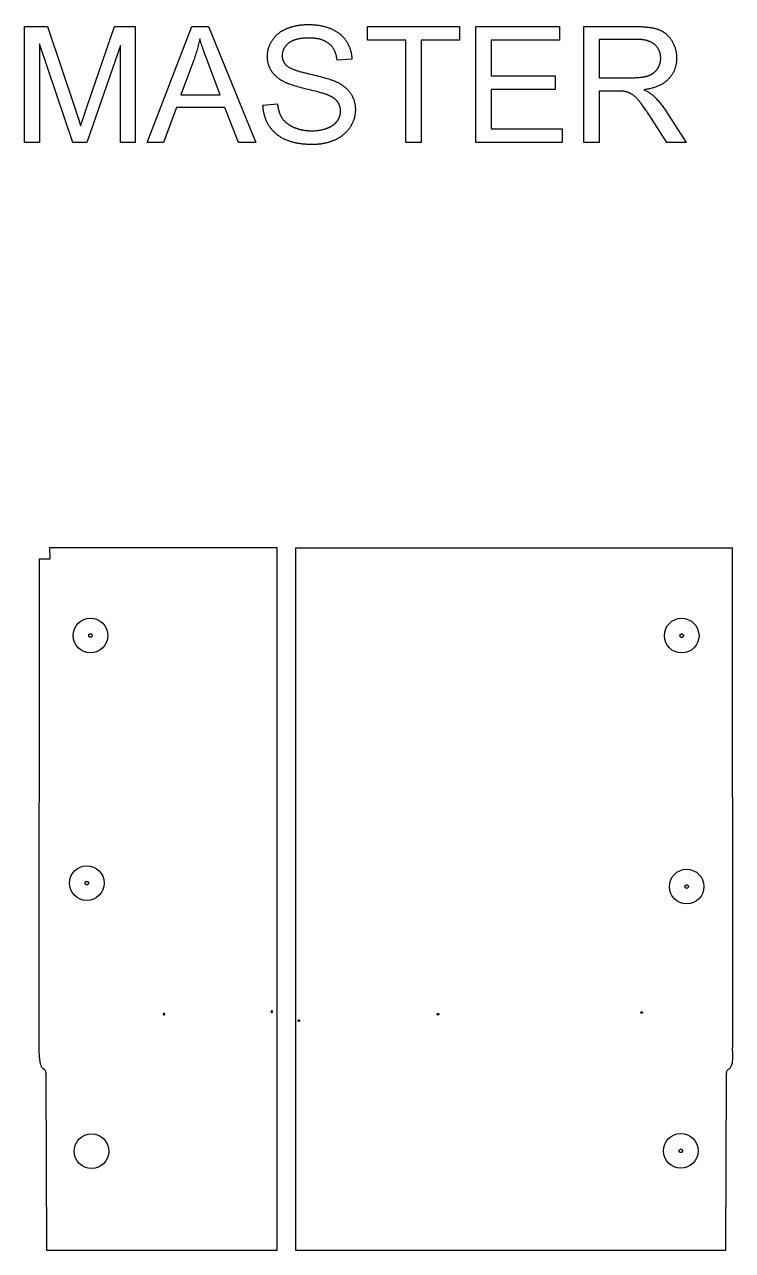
# Model space of a CAD drawing. Extents: x -4382 to 4488, y -1281 to 7969.
# Drawn here: x -1858 to 1, y 4750 to 7969 of the extents above; entities that cross this region are included whole.
import ezdxf

# ---------------------------------------------------------------- set-up
doc = ezdxf.new("R2010")
doc.units = 0
doc.layers.add('Default Layer', color=1, linetype='CONTINUOUS')

msp = doc.modelspace()

# ---------------------------------------------------------------- linework, layer by layer
at = {"layer": 'Default Layer'}
for points in [[(-1858, 7659.3), (-1858, 7964.1), (-1797.3, 7964.1), (-1725.1, 7748.3), (-1720.5, 7734.2), (-1716.5, 7721.9), (-1714.8, 7716.5), (-1713.2, 7711.6), (-1711.8, 7707.2), (-1710.6, 7703.2), (-1709.2, 7707.6), (-1707.6, 7712.5), (-1705.9, 7717.9), (-1703.9, 7723.7), (-1701.8, 7730.1), (-1699.5, 7736.9), (-1697, 7744.2), (-1694.4, 7752), (-1621.4, 7964.1), (-1567.1, 7964.1), (-1567.1, 7659.3), (-1606, 7659.3), (-1606, 7914.4), (-1694.6, 7659.3), (-1731, 7659.3), (-1819.1, 7918.8), (-1819.1, 7659.3), (-1858, 7659.3)], [(-1535.5, 7659.3), (-1418.5, 7964.1), (-1375, 7964.1), (-1250.3, 7659.3), (-1296.2, 7659.3), (-1331.8, 7751.6), (-1459.2, 7751.6), (-1492.7, 7659.3), (-1535.5, 7659.3)], [(-1231.8, 7757.2), (-1193.7, 7760.6), (-1193.5, 7759.1), (-1193.4, 7757.7), (-1193.2, 7756.4), (-1192.9, 7755), (-1192.7, 7753.6), (-1192.5, 7752.3), (-1192.2, 7751), (-1191.9, 7749.6), (-1191.6, 7748.3), (-1191.3, 7747.1), (-1191, 7745.8), (-1190.7, 7744.6), (-1190.4, 7743.3), (-1190, 7742.1), (-1189.6, 7740.9), (-1189.3, 7739.7), (-1188.9, 7738.6), (-1188.4, 7737.4), (-1188, 7736.3), (-1187.6, 7735.1), (-1187.1, 7734), (-1186.7, 7733), (-1186.2, 7731.9), (-1185.7, 7730.8), (-1185.2, 7729.8), (-1184.7, 7728.8), (-1184.1, 7727.7), (-1183.6, 7726.8), (-1183, 7725.8), (-1182.4, 7724.8), (-1181.9, 7723.9), (-1181.2, 7722.9), (-1180.6, 7722), (-1180, 7721.1), (-1179.3, 7720.3), (-1178.6, 7719.4), (-1177.9, 7718.5), (-1177.1, 7717.7), (-1176.4, 7716.8), (-1175.6, 7716), (-1174.8, 7715.2), (-1174, 7714.4), (-1173.1, 7713.6), (-1172.2, 7712.8), (-1171.4, 7712), (-1170.4, 7711.2), (-1169.5, 7710.5), (-1168.6, 7709.7), (-1167.6, 7709), (-1166.6, 7708.3), (-1165.6, 7707.6), (-1164.6, 7706.9), (-1163.5, 7706.2), (-1162.4, 7705.5), (-1161.3, 7704.8), (-1160.2, 7704.1), (-1159.1, 7703.5), (-1157.9, 7702.9), (-1156.7, 7702.2), (-1155.5, 7701.6), (-1154.3, 7701), (-1153, 7700.4), (-1151.8, 7699.8), (-1150.5, 7699.2), (-1149.2, 7698.7), (-1147.9, 7698.2), (-1146.5, 7697.6), (-1145.2, 7697.1), (-1143.9, 7696.7), (-1142.5, 7696.2), (-1141.1, 7695.8), (-1139.8, 7695.3), (-1138.4, 7694.9), (-1137, 7694.5), (-1135.6, 7694.1), (-1134.2, 7693.8), (-1132.7, 7693.4), (-1131.3, 7693.1), (-1129.8, 7692.8), (-1128.4, 7692.5), (-1126.9, 7692.3), (-1125.4, 7692), (-1124, 7691.8), (-1122.5, 7691.6), (-1121, 7691.4), (-1119.4, 7691.2), (-1117.9, 7691), (-1116.4, 7690.9), (-1114.8, 7690.7), (-1113.3, 7690.6), (-1111.7, 7690.5), (-1110.1, 7690.4), (-1108.5, 7690.4), (-1106.9, 7690.3), (-1105.3, 7690.3), (-1103.7, 7690.3), (-1100.8, 7690.3), (-1098, 7690.4), (-1095.2, 7690.5), (-1092.5, 7690.7), (-1089.8, 7691), (-1087.1, 7691.3), (-1084.5, 7691.6), (-1082, 7692), (-1080.7, 7692.2), (-1079.4, 7692.5), (-1078.2, 7692.7), (-1077, 7693), (-1075.7, 7693.2), (-1074.5, 7693.5), (-1073.3, 7693.8), (-1072.1, 7694.2), (-1070.9, 7694.5), (-1069.8, 7694.8), (-1068.6, 7695.2), (-1067.5, 7695.5), (-1066.3, 7695.9), (-1065.2, 7696.3), (-1064.1, 7696.7), (-1062.9, 7697.2), (-1061.9, 7697.6), (-1060.8, 7698), (-1059.7, 7698.5), (-1058.7, 7698.9), (-1057.6, 7699.4), (-1056.6, 7699.9), (-1055.7, 7700.4), (-1054.7, 7700.9), (-1053.7, 7701.4), (-1052.8, 7701.9), (-1051.9, 7702.5), (-1051, 7703), (-1050.1, 7703.6), (-1049.2, 7704.1), (-1048.4, 7704.7), (-1047.6, 7705.3), (-1046.8, 7705.9), (-1046, 7706.5), (-1045.2, 7707.1), (-1044.4, 7707.7), (-1043.7, 7708.3), (-1043, 7708.9), (-1042.3, 7709.6), (-1041.6, 7710.3), (-1040.9, 7710.9), (-1040.3, 7711.6), (-1039.6, 7712.3), (-1039, 7713), (-1038.4, 7713.7), (-1037.9, 7714.4), (-1037.3, 7715.1), (-1036.8, 7715.9), (-1036.2, 7716.6), (-1035.7, 7717.4), (-1035.2, 7718.1), (-1034.7, 7718.9), (-1034.2, 7719.7), (-1033.8, 7720.5), (-1033.3, 7721.2), (-1032.9, 7722), (-1032.5, 7722.8), (-1032.1, 7723.6), (-1031.8, 7724.4), (-1031.4, 7725.2), (-1031.1, 7726), (-1030.8, 7726.8), (-1030.5, 7727.6), (-1030.2, 7728.4), (-1029.9, 7729.3), (-1029.7, 7730.1), (-1029.5, 7730.9), (-1029.2, 7731.8), (-1029.1, 7732.6), (-1028.9, 7733.4), (-1028.7, 7734.3), (-1028.6, 7735.1), (-1028.4, 7736), (-1028.3, 7736.8), (-1028.2, 7737.7), (-1028.2, 7738.6), (-1028.1, 7739.4), (-1028.1, 7740.3), (-1028, 7741.2), (-1028, 7742.1), (-1028, 7743), (-1028.1, 7743.8), (-1028.1, 7744.7), (-1028.1, 7745.6), (-1028.2, 7746.5), (-1028.3, 7747.3), (-1028.4, 7748.2), (-1028.5, 7749), (-1028.7, 7749.8), (-1028.8, 7750.7), (-1029, 7751.5), (-1029.2, 7752.3), (-1029.4, 7753.1), (-1029.6, 7753.9), (-1029.8, 7754.7), (-1030.1, 7755.5), (-1030.4, 7756.3), (-1030.6, 7757), (-1031, 7757.8), (-1031.3, 7758.5), (-1031.6, 7759.3), (-1031.9, 7760), (-1032.3, 7760.8), (-1032.7, 7761.5), (-1033.1, 7762.2), (-1033.5, 7762.9), (-1033.9, 7763.6), (-1034.4, 7764.3), (-1034.8, 7765), (-1035.3, 7765.7), (-1035.8, 7766.3), (-1036.3, 7767), (-1036.9, 7767.7), (-1037.4, 7768.4), (-1038, 7769), (-1038.6, 7769.7), (-1039.2, 7770.3), (-1039.8, 7770.9), (-1040.5, 7771.6), (-1041.2, 7772.2), (-1041.9, 7772.8), (-1042.6, 7773.4), (-1043.3, 7774), (-1044.1, 7774.6), (-1044.9, 7775.2), (-1045.7, 7775.8), (-1046.5, 7776.4), (-1047.4, 7776.9), (-1048.2, 7777.5), (-1049.1, 7778.1), (-1050, 7778.6), (-1051, 7779.1), (-1051.9, 7779.7), (-1052.9, 7780.2), (-1053.9, 7780.7), (-1054.9, 7781.2), (-1055.9, 7781.8), (-1057, 7782.2), (-1059.2, 7783.2), (-1061.4, 7784.2), (-1063.8, 7785.1), (-1065.4, 7785.7), (-1067.3, 7786.4), (-1069.4, 7787.1), (-1071.8, 7787.8), (-1074.3, 7788.6), (-1077.2, 7789.4), (-1080.2, 7790.3), (-1083.5, 7791.2), (-1087, 7792.1), (-1090.7, 7793.1), (-1094.7, 7794.1), (-1098.9, 7795.2), (-1103.3, 7796.3), (-1108, 7797.5), (-1118, 7799.9), (-1123.2, 7801.1), (-1128.2, 7802.4), (-1132.9, 7803.6), (-1137.5, 7804.9), (-1141.8, 7806.1), (-1146, 7807.3), (-1150, 7808.5), (-1153.8, 7809.7), (-1157.3, 7810.9), (-1160.7, 7812.1), (-1163.9, 7813.3), (-1165.4, 7813.9), (-1166.9, 7814.4), (-1168.3, 7815), (-1169.7, 7815.6), (-1171, 7816.2), (-1172.3, 7816.7), (-1173.5, 7817.3), (-1174.7, 7817.9), (-1175.8, 7818.4), (-1176.9, 7819), (-1178.2, 7819.7), (-1179.6, 7820.4), (-1180.9, 7821.2), (-1182.2, 7821.9), (-1183.4, 7822.7), (-1184.7, 7823.5), (-1185.9, 7824.3), (-1187.1, 7825), (-1188.3, 7825.9), (-1189.5, 7826.7), (-1190.6, 7827.5), (-1191.7, 7828.3), (-1192.8, 7829.2), (-1193.9, 7830), (-1194.9, 7830.9), (-1196, 7831.8), (-1197, 7832.7), (-1198, 7833.6), (-1198.9, 7834.5), (-1199.9, 7835.4), (-1200.8, 7836.3), (-1201.7, 7837.3), (-1202.6, 7838.2), (-1203.4, 7839.2), (-1204.3, 7840.2), (-1205.1, 7841.1), (-1205.9, 7842.1), (-1206.7, 7843.1), (-1207.4, 7844.2), (-1208.1, 7845.2), (-1208.8, 7846.2), (-1209.5, 7847.3), (-1210.2, 7848.3), (-1210.8, 7849.4), (-1211.4, 7850.5), (-1212, 7851.6), (-1212.6, 7852.7), (-1213.1, 7853.8), (-1213.7, 7854.9), (-1214.2, 7856), (-1214.7, 7857.2), (-1215.1, 7858.3), (-1215.6, 7859.5), (-1216, 7860.6), (-1216.4, 7861.8), (-1216.8, 7862.9), (-1217.1, 7864.1), (-1217.5, 7865.3), (-1217.8, 7866.5), (-1218.1, 7867.7), (-1218.4, 7868.9), (-1218.6, 7870.1), (-1218.9, 7871.3), (-1219.1, 7872.6), (-1219.3, 7873.8), (-1219.5, 7875.1), (-1219.6, 7876.3), (-1219.8, 7877.6), (-1219.9, 7878.9), (-1220, 7880.1), (-1220, 7881.4), (-1220.1, 7882.7), (-1220.1, 7884), (-1220.1, 7885.3), (-1220.1, 7886.8), (-1220.1, 7888.2), (-1220, 7889.6), (-1219.9, 7891), (-1219.8, 7892.5), (-1219.7, 7893.9), (-1219.5, 7895.3), (-1219.3, 7896.7), (-1219.1, 7898.1), (-1218.9, 7899.4), (-1218.6, 7900.8), (-1218.3, 7902.2), (-1218, 7903.6), (-1217.6, 7904.9), (-1217.3, 7906.3), (-1216.9, 7907.6), (-1216.4, 7909), (-1216, 7910.3), (-1215.5, 7911.6), (-1215, 7912.9), (-1214.5, 7914.3), (-1213.9, 7915.6), (-1213.4, 7916.9), (-1212.8, 7918.2), (-1212.1, 7919.5), (-1211.5, 7920.8), (-1210.8, 7922), (-1210.1, 7923.3), (-1209.4, 7924.6), (-1208.6, 7925.8), (-1207.8, 7927.1), (-1207, 7928.4), (-1206.2, 7929.6), (-1205.3, 7930.8), (-1204.5, 7932.1), (-1203.6, 7933.2), (-1202.6, 7934.4), (-1201.7, 7935.6), (-1200.7, 7936.7), (-1199.7, 7937.8), (-1198.7, 7938.9), (-1197.7, 7940), (-1196.6, 7941.1), (-1195.5, 7942.1), (-1194.4, 7943.1), (-1193.3, 7944.1), (-1192.1, 7945.1), (-1190.9, 7946.1), (-1189.7, 7947), (-1188.5, 7948), (-1187.2, 7948.9), (-1185.9, 7949.7), (-1184.6, 7950.6), (-1183.3, 7951.5), (-1182, 7952.3), (-1180.6, 7953.1), (-1179.2, 7953.9), (-1177.8, 7954.7), (-1176.3, 7955.4), (-1174.9, 7956.2), (-1173.4, 7956.9), (-1171.9, 7957.6), (-1170.3, 7958.3), (-1168.8, 7958.9), (-1167.2, 7959.6), (-1165.6, 7960.2), (-1164, 7960.8), (-1162.4, 7961.4), (-1160.8, 7961.9), (-1159.1, 7962.5), (-1157.5, 7963), (-1155.8, 7963.5), (-1154.2, 7963.9), (-1152.5, 7964.4), (-1150.8, 7964.8), (-1149.1, 7965.3), (-1147.4, 7965.6), (-1145.7, 7966), (-1144, 7966.4), (-1142.2, 7966.7), (-1140.5, 7967), (-1138.7, 7967.3), (-1136.9, 7967.6), (-1135.1, 7967.9), (-1133.3, 7968.1), (-1131.5, 7968.3), (-1129.7, 7968.5), (-1127.9, 7968.7), (-1126, 7968.8), (-1124.2, 7968.9), (-1122.3, 7969.1), (-1120.5, 7969.2), (-1118.6, 7969.2), (-1116.7, 7969.3), (-1114.8, 7969.3), (-1112.8, 7969.3), (-1110.7, 7969.3), (-1108.6, 7969.3), (-1106.6, 7969.2), (-1104.5, 7969.1), (-1102.5, 7969), (-1100.4, 7968.9), (-1098.4, 7968.8), (-1096.4, 7968.6), (-1094.4, 7968.4), (-1092.5, 7968.2), (-1090.5, 7968), (-1088.6, 7967.8), (-1086.6, 7967.5), (-1084.7, 7967.2), (-1082.9, 7966.9), (-1081, 7966.6), (-1079.1, 7966.2), (-1077.3, 7965.8), (-1075.5, 7965.4), (-1073.7, 7965), (-1071.9, 7964.6), (-1070.1, 7964.1), (-1068.3, 7963.6), (-1066.6, 7963.1), (-1064.8, 7962.6), (-1063.1, 7962), (-1061.4, 7961.5), (-1059.7, 7960.9), (-1058.1, 7960.3), (-1056.4, 7959.6), (-1054.8, 7959), (-1053.2, 7958.3), (-1051.6, 7957.6), (-1050, 7956.9), (-1048.4, 7956.2), (-1046.9, 7955.4), (-1045.3, 7954.7), (-1043.9, 7953.9), (-1042.4, 7953.1), (-1040.9, 7952.2), (-1039.5, 7951.4), (-1038.1, 7950.5), (-1036.7, 7949.6), (-1035.4, 7948.7), (-1034, 7947.8), (-1032.7, 7946.8), (-1031.5, 7945.9), (-1030.2, 7944.9), (-1029, 7943.9), (-1027.8, 7942.8), (-1026.6, 7941.8), (-1025.4, 7940.7), (-1024.3, 7939.6), (-1023.1, 7938.5), (-1022, 7937.4), (-1021, 7936.2), (-1019.9, 7935.1), (-1018.9, 7933.9), (-1017.9, 7932.6), (-1016.9, 7931.4), (-1016, 7930.2), (-1015, 7928.9), (-1014.1, 7927.6), (-1013.3, 7926.3), (-1012.4, 7924.9), (-1011.6, 7923.6), (-1010.8, 7922.3), (-1010, 7920.9), (-1009.2, 7919.5), (-1008.5, 7918.1), (-1007.8, 7916.7), (-1007.1, 7915.3), (-1006.4, 7913.9), (-1005.8, 7912.5), (-1005.2, 7911), (-1004.6, 7909.6), (-1004.1, 7908.1), (-1003.5, 7906.6), (-1003, 7905.2), (-1002.5, 7903.7), (-1002.1, 7902.2), (-1001.7, 7900.6), (-1001.3, 7899.1), (-1000.9, 7897.6), (-1000.5, 7896), (-1000.2, 7894.5), (-999.9, 7892.9), (-999.6, 7891.3), (-999.4, 7889.7), (-999.1, 7888.1), (-998.9, 7886.5), (-998.7, 7884.9), (-998.6, 7883.2), (-998.5, 7881.6), (-998.4, 7879.9), (-998.3, 7878.2), (-1037, 7875.3), (-1037.2, 7877.1), (-1037.4, 7878.9), (-1037.7, 7880.6), (-1038, 7882.3), (-1038.3, 7884), (-1038.7, 7885.7), (-1039, 7887.3), (-1039.5, 7888.9), (-1039.9, 7890.5), (-1040.4, 7892), (-1040.9, 7893.5), (-1041.4, 7895), (-1042, 7896.5), (-1042.6, 7897.9), (-1043.2, 7899.3), (-1043.8, 7900.7), (-1044.5, 7902.1), (-1045.2, 7903.4), (-1045.9, 7904.7), (-1046.7, 7905.9), (-1047.5, 7907.2), (-1048.3, 7908.4), (-1049.2, 7909.6), (-1050.1, 7910.7), (-1051, 7911.9), (-1051.9, 7913), (-1052.9, 7914), (-1053.9, 7915.1), (-1054.9, 7916.1), (-1056, 7917.1), (-1057, 7918.1), (-1058.2, 7919), (-1059.3, 7919.9), (-1060.5, 7920.8), (-1061.7, 7921.6), (-1062.9, 7922.5), (-1064.2, 7923.3), (-1065.5, 7924), (-1066.8, 7924.8), (-1068.2, 7925.5), (-1069.6, 7926.1), (-1071, 7926.8), (-1072.5, 7927.4), (-1074, 7928), (-1075.5, 7928.6), (-1077.1, 7929.1), (-1078.7, 7929.6), (-1080.4, 7930.1), (-1082, 7930.5), (-1083.7, 7930.9), (-1085.5, 7931.3), (-1087.3, 7931.7), (-1089.1, 7932), (-1090.9, 7932.3), (-1092.8, 7932.6), (-1094.7, 7932.8), (-1096.6, 7933.1), (-1098.6, 7933.2), (-1100.6, 7933.4), (-1102.7, 7933.5), (-1104.7, 7933.6), (-1106.9, 7933.7), (-1109, 7933.7), (-1111.2, 7933.8), (-1113.5, 7933.7), (-1115.7, 7933.7), (-1117.9, 7933.6), (-1120, 7933.5), (-1122.1, 7933.4), (-1124.2, 7933.3), (-1126.2, 7933.1), (-1128.2, 7932.9), (-1130.2, 7932.7), (-1132.1, 7932.4), (-1134, 7932.2), (-1135.9, 7931.9), (-1137.7, 7931.5), (-1139.4, 7931.2), (-1141.1, 7930.8), (-1142.8, 7930.4), (-1144.5, 7929.9), (-1146.1, 7929.5), (-1147.7, 7929), (-1149.2, 7928.5), (-1150.7, 7927.9), (-1152.2, 7927.4), (-1153.6, 7926.8), (-1155, 7926.2), (-1156.3, 7925.5), (-1157.6, 7924.8), (-1158.9, 7924.1), (-1160.1, 7923.4), (-1161.3, 7922.7), (-1162.4, 7921.9), (-1163.5, 7921.1), (-1164.6, 7920.2), (-1165.6, 7919.4), (-1166.6, 7918.6), (-1167.6, 7917.7), (-1168.5, 7916.8), (-1169.4, 7916), (-1170.3, 7915.1), (-1171.1, 7914.2), (-1171.9, 7913.2), (-1172.7, 7912.3), (-1173.4, 7911.4), (-1174.1, 7910.4), (-1174.8, 7909.5), (-1175.4, 7908.5), (-1176, 7907.5), (-1176.6, 7906.5), (-1177.1, 7905.5), (-1177.6, 7904.5), (-1178.1, 7903.5), (-1178.5, 7902.5), (-1178.9, 7901.4), (-1179.3, 7900.4), (-1179.6, 7899.3), (-1179.9, 7898.2), (-1180.2, 7897.1), (-1180.5, 7896), (-1180.7, 7894.9), (-1180.8, 7893.8), (-1181, 7892.7), (-1181.1, 7891.5), (-1181.2, 7890.4), (-1181.2, 7889.2), (-1181.2, 7888), (-1181.2, 7887), (-1181.2, 7886), (-1181.1, 7885), (-1181.1, 7884), (-1181, 7883), (-1180.8, 7882.1), (-1180.7, 7881.1), (-1180.5, 7880.2), (-1180.3, 7879.2), (-1180.1, 7878.3), (-1179.8, 7877.4), (-1179.6, 7876.5), (-1179.3, 7875.6), (-1179, 7874.8), (-1178.6, 7873.9), (-1178.3, 7873.1), (-1177.9, 7872.2), (-1177.5, 7871.4), (-1177.1, 7870.6), (-1176.6, 7869.8), (-1176.1, 7869), (-1175.6, 7868.2), (-1175.1, 7867.4), (-1174.6, 7866.7), (-1174, 7865.9), (-1173.4, 7865.2), (-1172.8, 7864.4), (-1172.2, 7863.7), (-1171.5, 7863), (-1170.8, 7862.3), (-1170.1, 7861.7), (-1169.4, 7861), (-1168.6, 7860.3), (-1167.8, 7859.7), (-1166.9, 7859), (-1165.9, 7858.3), (-1164.8, 7857.7), (-1163.7, 7857), (-1162.5, 7856.3), (-1161.2, 7855.7), (-1159.9, 7855), (-1158.5, 7854.3), (-1157, 7853.6), (-1155.4, 7853), (-1153.8, 7852.3), (-1152, 7851.6), (-1150.3, 7850.9), (-1148.4, 7850.2), (-1146.5, 7849.5), (-1144.5, 7848.9), (-1142.4, 7848.2), (-1140.2, 7847.5), (-1138, 7846.8), (-1135.7, 7846.1), (-1133.3, 7845.4), (-1130.9, 7844.7), (-1128.4, 7844), (-1125.8, 7843.3), (-1123.1, 7842.7), (-1120.4, 7842), (-1117.6, 7841.3), (-1114.7, 7840.6), (-1111.7, 7839.9), (-1108.7, 7839.2), (-1102.6, 7837.8), (-1096.9, 7836.4), (-1091.3, 7835.1), (-1086, 7833.8), (-1080.9, 7832.5), (-1076.1, 7831.3), (-1071.5, 7830), (-1067.2, 7828.8), (-1063.1, 7827.6), (-1059.2, 7826.4), (-1055.6, 7825.3), (-1052.2, 7824.2), (-1050.6, 7823.6), (-1049.1, 7823), (-1047.6, 7822.5), (-1046.2, 7821.9), (-1044.8, 7821.4), (-1043.5, 7820.9), (-1042.3, 7820.3), (-1041.1, 7819.8), (-1039.5, 7819.1), (-1037.8, 7818.3), (-1036.2, 7817.5), (-1034.7, 7816.7), (-1033.1, 7815.8), (-1031.6, 7815), (-1030.1, 7814.1), (-1028.7, 7813.3), (-1027.2, 7812.4), (-1025.8, 7811.5), (-1024.5, 7810.6), (-1023.1, 7809.7), (-1021.8, 7808.8), (-1020.5, 7807.8), (-1019.2, 7806.9), (-1018, 7805.9), (-1016.8, 7804.9), (-1015.6, 7803.9), (-1014.4, 7802.9), (-1013.3, 7801.9), (-1012.2, 7800.9), (-1011.1, 7799.8), (-1010.1, 7798.8), (-1009, 7797.7), (-1008, 7796.6), (-1007.1, 7795.5), (-1006.1, 7794.4), (-1005.2, 7793.3), (-1004.3, 7792.1), (-1003.5, 7791), (-1002.6, 7789.8), (-1001.8, 7788.6), (-1001, 7787.5), (-1000.3, 7786.3), (-999.6, 7785.1), (-998.8, 7783.9), (-998.2, 7782.6), (-997.5, 7781.4), (-996.9, 7780.2), (-996.3, 7778.9), (-995.7, 7777.7), (-995.1, 7776.4), (-994.6, 7775.1), (-994.1, 7773.8), (-993.6, 7772.5), (-993.2, 7771.2), (-992.7, 7769.8), (-992.3, 7768.5), (-991.9, 7767.1), (-991.6, 7765.7), (-991.2, 7764.4), (-990.9, 7763), (-990.6, 7761.6), (-990.4, 7760.2), (-990.1, 7758.7), (-989.9, 7757.3), (-989.7, 7755.8), (-989.6, 7754.4), (-989.4, 7752.9), (-989.3, 7751.4), (-989.3, 7749.9), (-989.2, 7748.4), (-989.2, 7746.9), (-989.1, 7745.4), (-989.2, 7743.9), (-989.2, 7742.4), (-989.3, 7740.9), (-989.4, 7739.4), (-989.5, 7737.9), (-989.6, 7736.4), (-989.8, 7734.9), (-990, 7733.4), (-990.2, 7731.9), (-990.5, 7730.5), (-990.8, 7729), (-991.1, 7727.5), (-991.4, 7726.1), (-991.8, 7724.6), (-992.2, 7723.2), (-992.6, 7721.7), (-993.1, 7720.3), (-993.5, 7718.9), (-994, 7717.5), (-994.6, 7716), (-995.1, 7714.6), (-995.7, 7713.2), (-996.3, 7711.8), (-997, 7710.4), (-997.6, 7709), (-998.3, 7707.6), (-999.1, 7706.3), (-999.8, 7704.9), (-1000.6, 7703.5), (-1001.4, 7702.2), (-1002.2, 7700.8), (-1003.1, 7699.4), (-1004, 7698.1), (-1004.9, 7696.8), (-1005.8, 7695.5), (-1006.7, 7694.2), (-1007.7, 7693), (-1008.7, 7691.7), (-1009.8, 7690.5), (-1010.8, 7689.3), (-1011.9, 7688.1), (-1013, 7687), (-1014.1, 7685.8), (-1015.2, 7684.7), (-1016.4, 7683.6), (-1017.6, 7682.5), (-1018.8, 7681.4), (-1020.1, 7680.4), (-1021.3, 7679.3), (-1022.6, 7678.3), (-1023.9, 7677.3), (-1025.3, 7676.3), (-1026.6, 7675.4), (-1028, 7674.4), (-1029.4, 7673.5), (-1030.9, 7672.6), (-1032.3, 7671.7), (-1033.8, 7670.8), (-1035.3, 7670), (-1036.8, 7669.1), (-1038.4, 7668.3), (-1040, 7667.5), (-1041.6, 7666.7), (-1043.2, 7666), (-1044.8, 7665.2), (-1046.5, 7664.5), (-1048.1, 7663.9), (-1049.8, 7663.2), (-1051.5, 7662.6), (-1053.2, 7661.9), (-1054.9, 7661.4), (-1056.6, 7660.8), (-1058.3, 7660.2), (-1060.1, 7659.7), (-1061.8, 7659.2), (-1063.6, 7658.7), (-1065.4, 7658.3), (-1067.2, 7657.9), (-1069, 7657.5), (-1070.8, 7657.1), (-1072.7, 7656.7), (-1074.5, 7656.4), (-1076.4, 7656.1), (-1078.3, 7655.8), (-1080.2, 7655.5), (-1082.1, 7655.3), (-1084, 7655.1), (-1085.9, 7654.9), (-1087.9, 7654.7), (-1089.8, 7654.5), (-1091.8, 7654.4), (-1093.8, 7654.3), (-1095.8, 7654.2), (-1097.8, 7654.2), (-1099.8, 7654.1), (-1101.8, 7654.1), (-1104.4, 7654.1), (-1106.9, 7654.2), (-1109.5, 7654.2), (-1112, 7654.3), (-1114.4, 7654.4), (-1116.9, 7654.5), (-1119.3, 7654.7), (-1121.7, 7654.9), (-1124, 7655.1), (-1126.4, 7655.3), (-1128.7, 7655.5), (-1131, 7655.8), (-1133.2, 7656.1), (-1135.5, 7656.4), (-1137.7, 7656.8), (-1139.9, 7657.1), (-1142, 7657.5), (-1144.2, 7657.9), (-1146.3, 7658.4), (-1148.3, 7658.8), (-1150.4, 7659.3), (-1152.4, 7659.8), (-1154.4, 7660.3), (-1156.4, 7660.9), (-1158.4, 7661.5), (-1160.3, 7662.1), (-1162.2, 7662.7), (-1164, 7663.4), (-1165.9, 7664), (-1167.7, 7664.7), (-1169.5, 7665.4), (-1171.3, 7666.2), (-1173, 7666.9), (-1174.7, 7667.7), (-1176.4, 7668.5), (-1178, 7669.4), (-1179.7, 7670.2), (-1181.3, 7671.1), (-1182.9, 7672), (-1184.5, 7673), (-1186, 7673.9), (-1187.5, 7674.9), (-1189, 7675.9), (-1190.5, 7676.9), (-1192, 7678), (-1193.4, 7679), (-1194.8, 7680.1), (-1196.2, 7681.3), (-1197.5, 7682.4), (-1198.9, 7683.6), (-1200.2, 7684.7), (-1201.5, 7686), (-1202.7, 7687.2), (-1204, 7688.5), (-1205.2, 7689.7), (-1206.4, 7691), (-1207.6, 7692.4), (-1208.7, 7693.7), (-1209.8, 7695.1), (-1211, 7696.5), (-1212, 7697.9), (-1213.1, 7699.4), (-1214.1, 7700.9), (-1215.1, 7702.4), (-1216.1, 7703.9), (-1217.1, 7705.4), (-1218, 7707), (-1218.9, 7708.5), (-1219.7, 7710.1), (-1220.5, 7711.7), (-1221.3, 7713.3), (-1222.1, 7714.9), (-1222.8, 7716.5), (-1223.6, 7718.2), (-1224.2, 7719.8), (-1224.9, 7721.5), (-1225.5, 7723.1), (-1226.1, 7724.8), (-1226.7, 7726.5), (-1227.2, 7728.2), (-1227.7, 7730), (-1228.2, 7731.7), (-1228.6, 7733.4), (-1229, 7735.2), (-1229.4, 7737), (-1229.8, 7738.7), (-1230.1, 7740.5), (-1230.4, 7742.4), (-1230.7, 7744.2), (-1230.9, 7746), (-1231.1, 7747.8), (-1231.3, 7749.7), (-1231.5, 7751.6), (-1231.6, 7753.4), (-1231.7, 7755.3), (-1231.8, 7757.2)], [(-856.5, 7659.3), (-856.5, 7928.1), (-956.9, 7928.1), (-956.9, 7964.1), (-715.3, 7964.1), (-715.3, 7928.1), (-816.2, 7928.1), (-816.2, 7659.3), (-856.5, 7659.3)], [(-673.1, 7659.3), (-673.1, 7964.1), (-452.7, 7964.1), (-452.7, 7928.1), (-632.8, 7928.1), (-632.8, 7834.8), (-464.2, 7834.8), (-464.2, 7799), (-632.8, 7799), (-632.8, 7695.3), (-445.7, 7695.3), (-445.7, 7659.3), (-673.1, 7659.3)], [(-389.3, 7659.3), (-389.3, 7964.1), (-254.2, 7964.1), (-251.6, 7964.1), (-249.1, 7964.1), (-246.7, 7964), (-244.3, 7964), (-241.9, 7963.9), (-239.6, 7963.8), (-237.3, 7963.7), (-235, 7963.6), (-232.8, 7963.5), (-230.6, 7963.3), (-228.5, 7963.1), (-226.4, 7962.9), (-224.3, 7962.7), (-222.3, 7962.5), (-220.3, 7962.3), (-218.3, 7962), (-216.4, 7961.8), (-214.5, 7961.5), (-212.7, 7961.2), (-210.9, 7960.9), (-209.1, 7960.5), (-207.4, 7960.2), (-205.7, 7959.8), (-204, 7959.4), (-202.4, 7959), (-200.8, 7958.6), (-199.3, 7958.2), (-197.8, 7957.7), (-196.4, 7957.3), (-194.9, 7956.8), (-193.6, 7956.3), (-192.2, 7955.8), (-190.9, 7955.3), (-189.6, 7954.7), (-188.3, 7954.2), (-187, 7953.6), (-185.8, 7953), (-184.6, 7952.3), (-183.3, 7951.6), (-182.1, 7951), (-181, 7950.2), (-179.8, 7949.5), (-178.6, 7948.7), (-177.5, 7947.9), (-176.4, 7947.1), (-175.3, 7946.3), (-174.2, 7945.4), (-173.1, 7944.5), (-172.1, 7943.6), (-171, 7942.7), (-170, 7941.7), (-169, 7940.7), (-168, 7939.7), (-167.1, 7938.7), (-166.1, 7937.6), (-165.2, 7936.5), (-164.3, 7935.4), (-163.4, 7934.3), (-162.5, 7933.1), (-161.6, 7931.9), (-160.8, 7930.7), (-159.9, 7929.4), (-159.1, 7928.2), (-158.3, 7926.9), (-157.5, 7925.6), (-156.8, 7924.3), (-156.1, 7923), (-155.3, 7921.6), (-154.7, 7920.3), (-154, 7918.9), (-153.4, 7917.6), (-152.8, 7916.2), (-152.2, 7914.9), (-151.6, 7913.5), (-151.1, 7912.1), (-150.6, 7910.7), (-150.1, 7909.3), (-149.6, 7907.9), (-149.2, 7906.4), (-148.8, 7905), (-148.4, 7903.6), (-148.1, 7902.1), (-147.7, 7900.7), (-147.4, 7899.2), (-147.1, 7897.7), (-146.9, 7896.2), (-146.6, 7894.8), (-146.4, 7893.3), (-146.2, 7891.7), (-146.1, 7890.2), (-145.9, 7888.7), (-145.8, 7887.2), (-145.7, 7885.6), (-145.7, 7884.1), (-145.6, 7882.5), (-145.6, 7881), (-145.7, 7878.9), (-145.7, 7876.9), (-145.8, 7875), (-146, 7873), (-146.1, 7871.1), (-146.4, 7869.1), (-146.6, 7867.2), (-146.9, 7865.4), (-147.3, 7863.5), (-147.7, 7861.7), (-148.1, 7859.9), (-148.6, 7858.1), (-149.1, 7856.3), (-149.7, 7854.5), (-150.3, 7852.8), (-150.9, 7851.1), (-151.6, 7849.4), (-152.3, 7847.7), (-153, 7846), (-153.8, 7844.4), (-154.7, 7842.8), (-155.6, 7841.2), (-156.5, 7839.6), (-157.4, 7838), (-158.5, 7836.5), (-159.5, 7835), (-160.6, 7833.5), (-161.7, 7832), (-162.9, 7830.5), (-164.1, 7829.1), (-165.3, 7827.7), (-166.6, 7826.3), (-168, 7824.9), (-169.4, 7823.6), (-170.8, 7822.2), (-172.2, 7821), (-173.8, 7819.7), (-175.3, 7818.5), (-176.9, 7817.3), (-178.6, 7816.2), (-180.3, 7815), (-182, 7813.9), (-183.8, 7812.9), (-185.6, 7811.9), (-187.5, 7810.9), (-189.4, 7809.9), (-191.3, 7809), (-193.4, 7808.1), (-195.4, 7807.2), (-197.5, 7806.4), (-199.6, 7805.6), (-201.8, 7804.8), (-204, 7804.1), (-206.3, 7803.3), (-208.6, 7802.7), (-211, 7802), (-213.4, 7801.4), (-215.9, 7800.8), (-218.4, 7800.3), (-220.9, 7799.8), (-223.5, 7799.3), (-226.1, 7798.8), (-228.8, 7798.4), (-231.5, 7798), (-229.5, 7797), (-227.6, 7796.1), (-225.8, 7795.1), (-224, 7794.2), (-222.3, 7793.2), (-220.6, 7792.3), (-219, 7791.3), (-217.4, 7790.4), (-215.9, 7789.4), (-214.5, 7788.5), (-213.1, 7787.5), (-211.8, 7786.6), (-210.6, 7785.6), (-209.4, 7784.7), (-208.2, 7783.8), (-207.2, 7782.8), (-205, 7780.8), (-202.8, 7778.6), (-200.6, 7776.4), (-198.5, 7774.2), (-196.3, 7771.9), (-194.2, 7769.5), (-192.1, 7767.1), (-190, 7764.6), (-187.9, 7762), (-185.8, 7759.4), (-183.8, 7756.7), (-181.7, 7753.9), (-179.7, 7751.1), (-177.7, 7748.2), (-175.7, 7745.3), (-173.7, 7742.3), (-120.7, 7659.3), (-171.4, 7659.3), (-211.8, 7722.7), (-216.1, 7729.4), (-220.2, 7735.6), (-222.2, 7738.6), (-224.1, 7741.5), (-226, 7744.3), (-227.9, 7747), (-229.7, 7749.5), (-231.4, 7752), (-233.1, 7754.4), (-234.8, 7756.6), (-236.4, 7758.8), (-237.9, 7760.9), (-239.4, 7762.9), (-240.9, 7764.7), (-242.3, 7766.5), (-243.7, 7768.2), (-245.1, 7769.9), (-246.4, 7771.5), (-247.8, 7773), (-249.1, 7774.4), (-250.4, 7775.8), (-251.7, 7777.1), (-253, 7778.3), (-254.3, 7779.5), (-255.5, 7780.6), (-256.7, 7781.6), (-257.9, 7782.6), (-259.1, 7783.5), (-260.3, 7784.3), (-261.4, 7785.1), (-262.6, 7785.8), (-263.7, 7786.5), (-264.8, 7787.2), (-265.9, 7787.8), (-267.1, 7788.4), (-268.2, 7789), (-269.3, 7789.5), (-270.5, 7790), (-271.6, 7790.5), (-272.8, 7791), (-273.9, 7791.4), (-275.1, 7791.8), (-276.2, 7792.2), (-277.4, 7792.6), (-278.6, 7792.9), (-279.7, 7793.2), (-280.6, 7793.4), (-281.6, 7793.6), (-282.6, 7793.7), (-283.7, 7793.8), (-284.9, 7794), (-286.1, 7794.1), (-287.4, 7794.2), (-288.8, 7794.3), (-290.2, 7794.4), (-291.7, 7794.5), (-294.9, 7794.6), (-298.4, 7794.6), (-302.2, 7794.7), (-349, 7794.7), (-349, 7659.3), (-389.3, 7659.3)], [(-1447.6, 7784.5), (-1344.3, 7784.5), (-1376.1, 7868.9), (-1377.9, 7873.6), (-1379.6, 7878.3), (-1381.3, 7882.8), (-1382.9, 7887.3), (-1384.4, 7891.6), (-1385.9, 7895.8), (-1387.4, 7899.9), (-1388.7, 7903.9), (-1390.1, 7907.8), (-1391.3, 7911.6), (-1392.5, 7915.3), (-1393.7, 7918.9), (-1394.8, 7922.3), (-1395.8, 7925.7), (-1396.8, 7929), (-1397.7, 7932.1), (-1398.4, 7928.4), (-1399.2, 7924.8), (-1400, 7921.1), (-1400.9, 7917.5), (-1401.8, 7913.8), (-1402.7, 7910.2), (-1403.7, 7906.5), (-1404.7, 7902.9), (-1405.7, 7899.2), (-1406.8, 7895.6), (-1408, 7892), (-1409.1, 7888.4), (-1410.3, 7884.7), (-1411.5, 7881.1), (-1412.8, 7877.5), (-1414.1, 7873.9), (-1447.6, 7784.5)], [(-349, 7829.6), (-262.3, 7829.6), (-258.9, 7829.6), (-255.6, 7829.7), (-252.3, 7829.8), (-249.2, 7829.9), (-246.2, 7830.1), (-243.2, 7830.4), (-240.4, 7830.7), (-237.6, 7831), (-235, 7831.4), (-232.4, 7831.8), (-231.2, 7832), (-230, 7832.2), (-228.8, 7832.5), (-227.6, 7832.8), (-226.4, 7833), (-225.3, 7833.3), (-224.2, 7833.6), (-223.1, 7833.9), (-222.1, 7834.2), (-221, 7834.5), (-220, 7834.9), (-219, 7835.2), (-218.1, 7835.6), (-217.1, 7836), (-216.2, 7836.4), (-215.2, 7836.8), (-214.3, 7837.2), (-213.4, 7837.6), (-212.6, 7838.1), (-211.7, 7838.5), (-210.9, 7839), (-210, 7839.5), (-209.2, 7840), (-208.4, 7840.5), (-207.6, 7841), (-206.8, 7841.6), (-206.1, 7842.1), (-205.3, 7842.7), (-204.6, 7843.3), (-203.9, 7843.9), (-203.2, 7844.5), (-202.5, 7845.1), (-201.8, 7845.7), (-201.1, 7846.4), (-200.5, 7847), (-199.9, 7847.7), (-199.2, 7848.4), (-198.6, 7849.1), (-198, 7849.8), (-197.5, 7850.5), (-196.9, 7851.2), (-196.4, 7852), (-195.8, 7852.7), (-195.3, 7853.5), (-194.8, 7854.3), (-194.3, 7855.1), (-193.9, 7855.9), (-193.4, 7856.7), (-193, 7857.5), (-192.6, 7858.3), (-192.2, 7859.2), (-191.8, 7860), (-191.4, 7860.8), (-191.1, 7861.6), (-190.7, 7862.5), (-190.4, 7863.3), (-190.1, 7864.2), (-189.8, 7865), (-189.5, 7865.9), (-189.2, 7866.7), (-189, 7867.6), (-188.8, 7868.4), (-188.6, 7869.3), (-188.4, 7870.2), (-188.2, 7871), (-188, 7871.9), (-187.9, 7872.8), (-187.7, 7873.7), (-187.6, 7874.6), (-187.5, 7875.5), (-187.4, 7876.4), (-187.3, 7877.3), (-187.3, 7878.2), (-187.3, 7879.1), (-187.2, 7880), (-187.2, 7881), (-187.2, 7882.3), (-187.3, 7883.6), (-187.4, 7884.9), (-187.5, 7886.2), (-187.6, 7887.5), (-187.8, 7888.8), (-188, 7890), (-188.2, 7891.3), (-188.5, 7892.5), (-188.8, 7893.7), (-189.1, 7894.9), (-189.4, 7896.1), (-189.8, 7897.2), (-190.2, 7898.4), (-190.7, 7899.5), (-191.2, 7900.7), (-191.7, 7901.8), (-192.2, 7902.8), (-192.8, 7903.9), (-193.4, 7905), (-194, 7906), (-194.7, 7907), (-195.4, 7908.1), (-196.1, 7909.1), (-196.9, 7910), (-197.7, 7911), (-198.5, 7912), (-199.3, 7912.9), (-200.2, 7913.8), (-201.1, 7914.7), (-202, 7915.6), (-203, 7916.5), (-204, 7917.4), (-205, 7918.2), (-206.1, 7919), (-207.2, 7919.8), (-208.3, 7920.5), (-209.5, 7921.2), (-210.7, 7921.9), (-212, 7922.6), (-213.2, 7923.2), (-214.6, 7923.8), (-215.9, 7924.4), (-217.3, 7925), (-218.7, 7925.5), (-220.2, 7926), (-221.7, 7926.5), (-223.2, 7927), (-224.8, 7927.4), (-226.4, 7927.8), (-228, 7928.1), (-229.7, 7928.5), (-231.4, 7928.8), (-233.1, 7929.1), (-234.9, 7929.3), (-236.7, 7929.6), (-238.6, 7929.8), (-240.4, 7929.9), (-242.4, 7930.1), (-244.3, 7930.2), (-246.3, 7930.3), (-248.3, 7930.4), (-250.4, 7930.4), (-252.5, 7930.4), (-349, 7930.4), (-349, 7829.6)], [(-1689.4, 6364.6), (-1689.4, 6365.1), (-1689.4, 6365.5), (-1689.2, 6366), (-1689.1, 6366.4), (-1688.9, 6366.8), (-1688.7, 6367.1), (-1688.4, 6367.5), (-1688.1, 6367.8), (-1687.8, 6368.1), (-1687.5, 6368.4), (-1687.1, 6368.6), (-1686.7, 6368.8), (-1686.3, 6368.9), (-1685.8, 6369), (-1685.4, 6369.1), (-1684.9, 6369.1), (-1684.5, 6369.1), (-1684, 6369), (-1683.6, 6368.9), (-1683.2, 6368.8), (-1682.8, 6368.6), (-1682.4, 6368.4), (-1682.1, 6368.1), (-1681.8, 6367.8), (-1681.5, 6367.5), (-1681.2, 6367.1), (-1681, 6366.8), (-1680.8, 6366.4), (-1680.6, 6366), (-1680.5, 6365.5), (-1680.5, 6365.1), (-1680.4, 6364.6), (-1680.5, 6364.2), (-1680.5, 6363.7), (-1680.6, 6363.3), (-1680.8, 6362.9), (-1681, 6362.5), (-1681.2, 6362.1), (-1681.5, 6361.8), (-1681.8, 6361.5), (-1682.1, 6361.2), (-1682.4, 6360.9), (-1682.8, 6360.7), (-1683.2, 6360.5), (-1683.6, 6360.3), (-1684, 6360.2), (-1684.5, 6360.2), (-1684.9, 6360.1), (-1685.4, 6360.2), (-1685.8, 6360.2), (-1686.3, 6360.3), (-1686.7, 6360.5), (-1687.1, 6360.7), (-1687.5, 6360.9), (-1687.8, 6361.2), (-1688.1, 6361.5), (-1688.4, 6361.8), (-1688.7, 6362.1), (-1688.9, 6362.5), (-1689.1, 6362.9), (-1689.2, 6363.3), (-1689.4, 6363.7), (-1689.4, 6364.2), (-1689.4, 6364.6)], [(-136.7, 6364.3), (-136.7, 6364.7), (-136.6, 6365.2), (-136.5, 6365.6), (-136.4, 6366), (-136.2, 6366.4), (-136, 6366.8), (-135.7, 6367.1), (-135.4, 6367.5), (-135.1, 6367.8), (-134.7, 6368), (-134.4, 6368.2), (-134, 6368.4), (-133.6, 6368.6), (-133.1, 6368.7), (-132.7, 6368.8), (-132.2, 6368.8), (-131.8, 6368.8), (-131.3, 6368.7), (-130.9, 6368.6), (-130.5, 6368.4), (-130.1, 6368.2), (-129.7, 6368), (-129.4, 6367.8), (-129, 6367.5), (-128.8, 6367.1), (-128.5, 6366.8), (-128.3, 6366.4), (-128.1, 6366), (-127.9, 6365.6), (-127.8, 6365.2), (-127.8, 6364.7), (-127.7, 6364.3), (-127.8, 6363.8), (-127.8, 6363.4), (-127.9, 6362.9), (-128.1, 6362.5), (-128.3, 6362.1), (-128.5, 6361.8), (-128.8, 6361.4), (-129, 6361.1), (-129.4, 6360.8), (-129.7, 6360.6), (-130.1, 6360.3), (-130.5, 6360.1), (-130.9, 6360), (-131.3, 6359.9), (-131.8, 6359.8), (-132.2, 6359.8), (-132.7, 6359.8), (-133.1, 6359.9), (-133.6, 6360), (-134, 6360.1), (-134.4, 6360.3), (-134.7, 6360.6), (-135.1, 6360.8), (-135.4, 6361.1), (-135.7, 6361.4), (-136, 6361.8), (-136.2, 6362.1), (-136.4, 6362.5), (-136.5, 6362.9), (-136.6, 6363.4), (-136.7, 6363.8), (-136.7, 6364.3)], [(-1698.9, 5714.5), (-1698.8, 5715), (-1698.8, 5715.5), (-1698.7, 5715.9), (-1698.5, 5716.3), (-1698.3, 5716.7), (-1698.1, 5717.1), (-1697.8, 5717.4), (-1697.6, 5717.7), (-1697.2, 5718), (-1696.9, 5718.3), (-1696.5, 5718.5), (-1696.1, 5718.7), (-1695.7, 5718.8), (-1695.3, 5719), (-1694.8, 5719), (-1694.4, 5719), (-1693.9, 5719), (-1693.5, 5719), (-1693, 5718.8), (-1692.6, 5718.7), (-1692.2, 5718.5), (-1691.9, 5718.3), (-1691.5, 5718), (-1691.2, 5717.7), (-1690.9, 5717.4), (-1690.6, 5717.1), (-1690.4, 5716.7), (-1690.2, 5716.3), (-1690.1, 5715.9), (-1690, 5715.5), (-1689.9, 5715), (-1689.9, 5714.5), (-1689.9, 5714.1), (-1690, 5713.6), (-1690.1, 5713.2), (-1690.2, 5712.8), (-1690.4, 5712.4), (-1690.6, 5712), (-1690.9, 5711.7), (-1691.2, 5711.4), (-1691.5, 5711.1), (-1691.9, 5710.8), (-1692.2, 5710.6), (-1692.6, 5710.4), (-1693, 5710.3), (-1693.5, 5710.1), (-1693.9, 5710.1), (-1694.4, 5710), (-1694.8, 5710.1), (-1695.3, 5710.1), (-1695.7, 5710.3), (-1696.1, 5710.4), (-1696.5, 5710.6), (-1696.9, 5710.8), (-1697.2, 5711.1), (-1697.6, 5711.4), (-1697.8, 5711.7), (-1698.1, 5712), (-1698.3, 5712.4), (-1698.5, 5712.8), (-1698.7, 5713.2), (-1698.8, 5713.6), (-1698.8, 5714.1), (-1698.9, 5714.5)], [(-123.6, 5705.1), (-123.5, 5705.6), (-123.5, 5706), (-123.4, 5706.5), (-123.2, 5706.9), (-123, 5707.3), (-122.8, 5707.7), (-122.5, 5708), (-122.2, 5708.3), (-121.9, 5708.6), (-121.6, 5708.9), (-121.2, 5709.1), (-120.8, 5709.3), (-120.4, 5709.4), (-120, 5709.5), (-119.5, 5709.6), (-119.1, 5709.6), (-118.6, 5709.6), (-118.1, 5709.5), (-117.7, 5709.4), (-117.3, 5709.3), (-116.9, 5709.1), (-116.5, 5708.9), (-116.2, 5708.6), (-115.9, 5708.3), (-115.6, 5708), (-115.3, 5707.7), (-115.1, 5707.3), (-114.9, 5706.9), (-114.8, 5706.5), (-114.6, 5706), (-114.6, 5705.6), (-114.6, 5705.1), (-114.6, 5704.7), (-114.6, 5704.2), (-114.8, 5703.8), (-114.9, 5703.4), (-115.1, 5703), (-115.3, 5702.6), (-115.6, 5702.3), (-115.9, 5702), (-116.2, 5701.7), (-116.5, 5701.4), (-116.9, 5701.2), (-117.3, 5701), (-117.7, 5700.8), (-118.1, 5700.7), (-118.6, 5700.7), (-119.1, 5700.6), (-119.5, 5700.7), (-120, 5700.7), (-120.4, 5700.8), (-120.8, 5701), (-121.2, 5701.2), (-121.6, 5701.4), (-121.9, 5701.7), (-122.2, 5702), (-122.5, 5702.3), (-122.8, 5702.6), (-123, 5703), (-123.2, 5703.4), (-123.4, 5703.8), (-123.5, 5704.2), (-123.5, 5704.7), (-123.6, 5705.1)], [(-1208.5, 5374.7), (-1208.3, 5374.7), (-1208.1, 5374.7), (-1207.9, 5374.7), (-1207.7, 5374.8), (-1207.5, 5374.9), (-1207.4, 5375), (-1207.2, 5375.1), (-1207.1, 5375.2), (-1206.9, 5375.4), (-1206.8, 5375.5), (-1206.7, 5375.7), (-1206.6, 5375.9), (-1206.6, 5376.1), (-1206.5, 5376.3), (-1206.5, 5376.4), (-1206.5, 5376.7), (-1206.5, 5376.9), (-1206.5, 5377.1), (-1206.6, 5377.2), (-1206.6, 5377.4), (-1206.7, 5377.6), (-1206.8, 5377.8), (-1206.9, 5377.9), (-1207.1, 5378.1), (-1207.2, 5378.2), (-1207.4, 5378.3), (-1207.5, 5378.4), (-1207.7, 5378.5), (-1207.9, 5378.6), (-1208.1, 5378.6), (-1208.3, 5378.6), (-1208.5, 5378.7), (-1208.7, 5378.6), (-1208.9, 5378.6), (-1209.1, 5378.6), (-1209.3, 5378.5), (-1209.4, 5378.4), (-1209.6, 5378.3), (-1209.8, 5378.2), (-1209.9, 5378.1), (-1210, 5377.9), (-1210.1, 5377.8), (-1210.2, 5377.6), (-1210.3, 5377.4), (-1210.4, 5377.2), (-1210.4, 5377.1), (-1210.5, 5376.9), (-1210.5, 5376.7), (-1210.5, 5376.4), (-1210.4, 5376.3), (-1210.4, 5376.1), (-1210.3, 5375.9), (-1210.2, 5375.7), (-1210.1, 5375.5), (-1210, 5375.4), (-1209.9, 5375.2), (-1209.8, 5375.1), (-1209.6, 5375), (-1209.4, 5374.9), (-1209.3, 5374.8), (-1209.1, 5374.7), (-1208.9, 5374.7), (-1208.7, 5374.7), (-1208.5, 5374.7)], [(-1491.9, 5368.3), (-1491.7, 5368.3), (-1491.5, 5368.3), (-1491.3, 5368.4), (-1491.1, 5368.4), (-1490.9, 5368.5), (-1490.8, 5368.6), (-1490.6, 5368.7), (-1490.5, 5368.9), (-1490.3, 5369), (-1490.2, 5369.2), (-1490.1, 5369.3), (-1490, 5369.5), (-1490, 5369.7), (-1489.9, 5369.9), (-1489.9, 5370.1), (-1489.9, 5370.3), (-1489.9, 5370.5), (-1489.9, 5370.7), (-1490, 5370.9), (-1490, 5371.1), (-1490.1, 5371.2), (-1490.2, 5371.4), (-1490.3, 5371.6), (-1490.5, 5371.7), (-1490.6, 5371.8), (-1490.8, 5371.9), (-1490.9, 5372), (-1491.1, 5372.1), (-1491.3, 5372.2), (-1491.5, 5372.2), (-1491.7, 5372.3), (-1491.9, 5372.3), (-1492.1, 5372.3), (-1492.3, 5372.2), (-1492.5, 5372.2), (-1492.7, 5372.1), (-1492.8, 5372), (-1493, 5371.9), (-1493.1, 5371.8), (-1493.3, 5371.7), (-1493.4, 5371.6), (-1493.5, 5371.4), (-1493.6, 5371.2), (-1493.7, 5371.1), (-1493.8, 5370.9), (-1493.8, 5370.7), (-1493.9, 5370.5), (-1493.9, 5370.3), (-1493.9, 5370.1), (-1493.8, 5369.9), (-1493.8, 5369.7), (-1493.7, 5369.5), (-1493.6, 5369.3), (-1493.5, 5369.2), (-1493.4, 5369), (-1493.3, 5368.9), (-1493.1, 5368.7), (-1493, 5368.6), (-1492.8, 5368.5), (-1492.7, 5368.4), (-1492.5, 5368.4), (-1492.3, 5368.3), (-1492.1, 5368.3), (-1491.9, 5368.3)], [(-1137.6, 5351), (-1137.8, 5351), (-1138, 5351.1), (-1138.1, 5351.1), (-1138.3, 5351.2), (-1138.5, 5351.3), (-1138.7, 5351.4), (-1138.8, 5351.5), (-1139, 5351.6), (-1139.1, 5351.8), (-1139.2, 5351.9), (-1139.3, 5352.1), (-1139.4, 5352.3), (-1139.5, 5352.4), (-1139.5, 5352.6), (-1139.5, 5352.8), (-1139.6, 5353), (-1139.5, 5353.2), (-1139.5, 5353.4), (-1139.5, 5353.6), (-1139.4, 5353.8), (-1139.3, 5354), (-1139.2, 5354.2), (-1139.1, 5354.3), (-1139, 5354.4), (-1138.8, 5354.6), (-1138.7, 5354.7), (-1138.5, 5354.8), (-1138.3, 5354.9), (-1138.1, 5354.9), (-1138, 5355), (-1137.8, 5355), (-1137.6, 5355), (-1137.3, 5355), (-1137.2, 5355), (-1137, 5354.9), (-1136.8, 5354.9), (-1136.6, 5354.8), (-1136.4, 5354.7), (-1136.3, 5354.6), (-1136.1, 5354.4), (-1136, 5354.3), (-1135.9, 5354.2), (-1135.8, 5354), (-1135.7, 5353.8), (-1135.6, 5353.6), (-1135.6, 5353.4), (-1135.6, 5353.2), (-1135.6, 5353), (-1135.6, 5352.8), (-1135.6, 5352.6), (-1135.6, 5352.4), (-1135.7, 5352.3), (-1135.8, 5352.1), (-1135.9, 5351.9), (-1136, 5351.8), (-1136.1, 5351.6), (-1136.3, 5351.5), (-1136.4, 5351.4), (-1136.6, 5351.3), (-1136.8, 5351.2), (-1137, 5351.1), (-1137.2, 5351.1), (-1137.3, 5351), (-1137.6, 5351)], [(-772.1, 5367.9), (-772.3, 5368), (-772.5, 5368), (-772.7, 5368), (-772.9, 5368.1), (-773.1, 5368.2), (-773.3, 5368.3), (-773.4, 5368.4), (-773.6, 5368.5), (-773.7, 5368.7), (-773.8, 5368.8), (-773.9, 5369), (-774, 5369.2), (-774.1, 5369.4), (-774.1, 5369.5), (-774.1, 5369.7), (-774.1, 5369.9), (-774.1, 5370.2), (-774.1, 5370.4), (-774.1, 5370.5), (-774, 5370.7), (-773.9, 5370.9), (-773.8, 5371.1), (-773.7, 5371.2), (-773.6, 5371.4), (-773.4, 5371.5), (-773.3, 5371.6), (-773.1, 5371.7), (-772.9, 5371.8), (-772.7, 5371.9), (-772.5, 5371.9), (-772.3, 5371.9), (-772.1, 5371.9), (-771.9, 5371.9), (-771.7, 5371.9), (-771.5, 5371.9), (-771.4, 5371.8), (-771.2, 5371.7), (-771, 5371.6), (-770.9, 5371.5), (-770.7, 5371.4), (-770.6, 5371.2), (-770.5, 5371.1), (-770.4, 5370.9), (-770.3, 5370.7), (-770.2, 5370.5), (-770.2, 5370.4), (-770.2, 5370.2), (-770.1, 5369.9), (-770.2, 5369.7), (-770.2, 5369.5), (-770.2, 5369.4), (-770.3, 5369.2), (-770.4, 5369), (-770.5, 5368.8), (-770.6, 5368.7), (-770.7, 5368.5), (-770.9, 5368.4), (-771, 5368.3), (-771.2, 5368.2), (-771.4, 5368.1), (-771.5, 5368), (-771.7, 5368), (-771.9, 5368), (-772.1, 5367.9)], [(-237.3, 5372.4), (-237.6, 5372.4), (-237.7, 5372.5), (-237.9, 5372.5), (-238.1, 5372.6), (-238.3, 5372.7), (-238.5, 5372.8), (-238.6, 5372.9), (-238.8, 5373), (-238.9, 5373.1), (-239, 5373.3), (-239.1, 5373.5), (-239.2, 5373.6), (-239.3, 5373.8), (-239.3, 5374), (-239.3, 5374.2), (-239.3, 5374.4), (-239.3, 5374.6), (-239.3, 5374.8), (-239.3, 5375), (-239.2, 5375.2), (-239.1, 5375.4), (-239, 5375.5), (-238.9, 5375.7), (-238.8, 5375.8), (-238.6, 5376), (-238.5, 5376.1), (-238.3, 5376.2), (-238.1, 5376.3), (-237.9, 5376.3), (-237.7, 5376.4), (-237.6, 5376.4), (-237.3, 5376.4), (-237.1, 5376.4), (-236.9, 5376.4), (-236.8, 5376.3), (-236.6, 5376.3), (-236.4, 5376.2), (-236.2, 5376.1), (-236.1, 5376), (-235.9, 5375.8), (-235.8, 5375.7), (-235.7, 5375.5), (-235.6, 5375.4), (-235.5, 5375.2), (-235.4, 5375), (-235.4, 5374.8), (-235.4, 5374.6), (-235.3, 5374.4), (-235.4, 5374.2), (-235.4, 5374), (-235.4, 5373.8), (-235.5, 5373.6), (-235.6, 5373.5), (-235.7, 5373.3), (-235.8, 5373.1), (-235.9, 5373), (-236.1, 5372.9), (-236.2, 5372.8), (-236.4, 5372.7), (-236.6, 5372.6), (-236.8, 5372.5), (-236.9, 5372.5), (-237.1, 5372.4), (-237.3, 5372.4)], [(-139, 5011), (-138.9, 5011.4), (-138.9, 5011.9), (-138.8, 5012.3), (-138.6, 5012.7), (-138.4, 5013.1), (-138.2, 5013.5), (-137.9, 5013.9), (-137.7, 5014.2), (-137.3, 5014.5), (-137, 5014.7), (-136.6, 5014.9), (-136.2, 5015.1), (-135.8, 5015.3), (-135.4, 5015.4), (-134.9, 5015.5), (-134.5, 5015.5), (-134, 5015.5), (-133.6, 5015.4), (-133.1, 5015.3), (-132.7, 5015.1), (-132.3, 5014.9), (-132, 5014.7), (-131.6, 5014.5), (-131.3, 5014.2), (-131, 5013.9), (-130.7, 5013.5), (-130.5, 5013.1), (-130.3, 5012.7), (-130.2, 5012.3), (-130.1, 5011.9), (-130, 5011.4), (-130, 5011), (-130, 5010.5), (-130.1, 5010.1), (-130.2, 5009.7), (-130.3, 5009.2), (-130.5, 5008.8), (-130.7, 5008.5), (-131, 5008.1), (-131.3, 5007.8), (-131.6, 5007.5), (-132, 5007.3), (-132.3, 5007), (-132.7, 5006.8), (-133.1, 5006.7), (-133.6, 5006.6), (-134, 5006.5), (-134.5, 5006.5), (-134.9, 5006.5), (-135.4, 5006.6), (-135.8, 5006.7), (-136.2, 5006.8), (-136.6, 5007), (-137, 5007.3), (-137.3, 5007.5), (-137.7, 5007.8), (-137.9, 5008.1), (-138.2, 5008.5), (-138.4, 5008.8), (-138.6, 5009.2), (-138.8, 5009.7), (-138.9, 5010.1), (-138.9, 5010.5), (-139, 5011)]]:
    msp.add_lwpolyline(points, close=True, dxfattribs=at)
for points in [[(-1799.5, 4749.5), (-1800.9, 5207.2, 0.0192), (-1801.2, 5213.2, 0.0281), (-1801.7, 5217.4, 0.0405), (-1802.5, 5220.3, 0.0615), (-1803.7, 5222.6, 0.0801), (-1805.6, 5224.6, 0.0208), (-1807.3, 5225.7, -0.0216), (-1809.1, 5227, -0.0832), (-1812.1, 5230.2, -0.0445), (-1813.8, 5233.2, -0.0318), (-1815.3, 5237.3, -0.0238), (-1816.6, 5243.1, -0.0177), (-1817.8, 5250.9, -0.0134), (-1818.8, 5261.7, -0.0102), (-1819.4, 5276.3, -0.0041), (-1819.6, 5285.1), (-1818.9, 6566), (-1790.8, 6565.9), (-1791.1, 6596.1), (-1195.6, 6596.1), (-1195.6, 6533.5), (-1195.6, 5392.1), (-1195.6, 4749.5), (-1799.5, 4749.5)], [(-17.1, 4749.5), (-1145.8, 4749.5), (-1145.8, 5392.1), (-1145.8, 6532.5), (-1145.8, 6594.5), (0.3, 6594.5), (0.9, 5284.6, -0.0041), (0.7, 5275.7, -0.0102), (1.1, 5261.1, -0.0134), (1.2, 5250.4, -0.0177), (0, 5242.5, -0.0238), (-1.4, 5236.8, -0.0318), (-2.9, 5232.7, -0.0445), (-4.5, 5229.6, -0.0832), (-7.5, 5226.4, -0.0216), (-9.4, 5225.1, 0.0208), (-11, 5224, 0.0801), (-13, 5222, 0.0615), (-14.1, 5219.7, 0.0405), (-14.9, 5216.8, 0.0281), (-15.5, 5212.7, 0.0192), (-15.7, 5206.7), (-17.1, 4749.5)], [(-1684.9, 6410.1, -0.41421), (-1639.4, 6364.6, -0.41421), (-1684.9, 6319.1, -0.414211), (-1730.4, 6364.6, -0.414211), (-1684.9, 6410.1)], [(-132.2, 6409.8, -0.41421), (-86.7, 6364.3, -0.41421), (-132.2, 6318.8, -0.414211), (-177.7, 6364.3, -0.414211), (-132.2, 6409.8)], [(-1694.4, 5760, -0.41421), (-1648.9, 5714.5, -0.41421), (-1694.4, 5669, -0.414211), (-1739.9, 5714.5, -0.414211), (-1694.4, 5760)], [(-119.1, 5750.6, -0.41421), (-73.6, 5705.1, -0.41421), (-119.1, 5659.6, -0.414211), (-164.6, 5705.1, -0.414211), (-119.1, 5750.6)], [(-1682, 5055.7, -0.41421), (-1636.5, 5010.2, -0.41421), (-1682, 4964.7, -0.414211), (-1727.5, 5010.2, -0.414211), (-1682, 5055.7)], [(-134.5, 5056.5, -0.41421), (-89, 5011, -0.41421), (-134.5, 4965.5, -0.414211), (-180, 5011, -0.414211), (-134.5, 5056.5)]]:
    msp.add_lwpolyline(points, format="xyb", close=True, dxfattribs=at)

doc.saveas('drawing.dxf')
